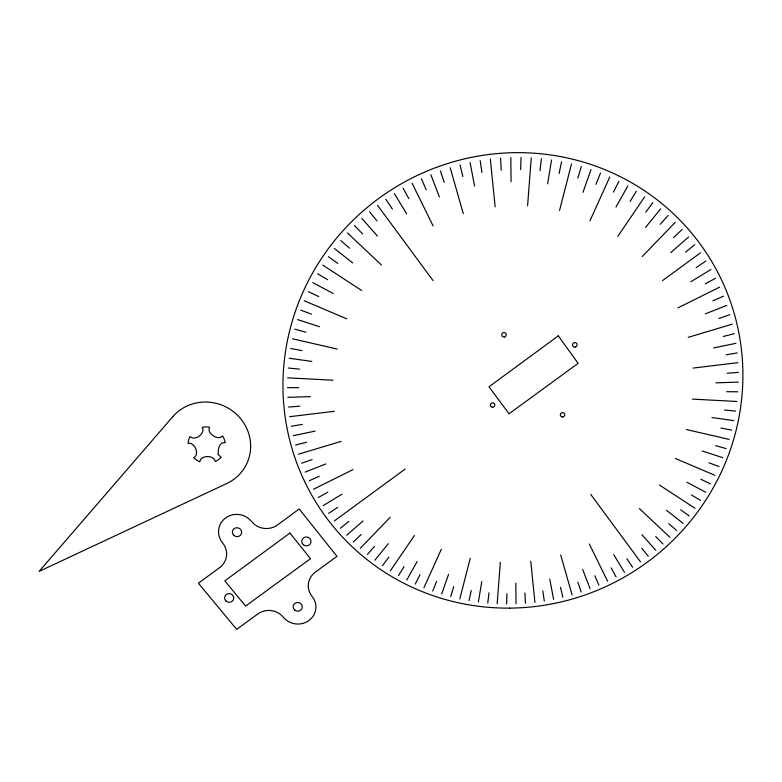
<?xml version="1.0" encoding="UTF-8"?>
<svg xmlns="http://www.w3.org/2000/svg" width="782" height="782" viewBox="0 0 782 782"><rect width="100%" height="100%" fill="white"/><g stroke="black" fill="none" stroke-linecap="round" stroke-linejoin="round"><path stroke-width="1.17" d="M506.609 603.997L506.941 593.675M520.646 169.577L521.037 157.505M497.166 603.753L500.343 562.268M527.596 205.774L531.252 157.876M487.753 603.108L488.994 592.824M539.981 170.701L541.437 158.697M478.379 602.072L481.771 581.564M547.615 183.799L551.554 159.978M469.063 600.654L471.214 590.478M559.091 173.555L561.593 161.718M459.826 598.846L470.246 558.26M559.55 210.495L571.515 163.907M450.676 596.646L453.707 586.656M577.81 178.11L581.319 166.537M441.625 594.066L448.585 574.291M582.971 192.372L590.977 169.606M432.69 591.114L436.6 581.378M595.972 184.317L600.468 173.105M423.903 587.781L441.331 549.267M589.96 220.807L609.774 177.025M415.262 584.076L420.012 574.672M613.43 192.128L618.875 181.356M406.787 580.009L417.138 561.544M615.972 207.093L627.751 186.096M630.038 201.463L636.382 191.219M398.488 575.591L404.069 566.579M390.384 570.811L414.411 535.494M617.829 236.33L644.749 196.732M382.496 565.689L388.869 557.146M645.678 212.235L652.853 202.597M374.832 560.235L388.351 543.627M645.541 227.406L660.653 208.823M367.413 554.448L374.529 546.432M660.203 224.346L668.151 215.392M360.238 548.348L390.247 517.283M642.247 256.506L675.325 222.284M353.337 541.926L361.147 534.497M673.517 237.689L682.158 229.478M346.709 535.211L363.034 520.978M670.751 252.586L688.649 236.975M340.375 528.212L348.84 521.428M685.521 252.146L694.787 244.737M334.344 520.929L405.105 469.102M662.491 280.63L700.545 252.762M328.626 513.383L337.707 507.313M696.117 267.591L705.921 261.032M323.24 505.583L341.969 494.175M690.848 281.745L710.916 269.526M318.196 497.538L327.814 492.23M705.247 283.886L715.501 278.226M313.504 489.268L353.034 469.591M677.955 307.873L719.694 287.102M309.173 480.783L319.261 476.287M712.832 300.894L723.467 296.163M305.205 472.093L325.82 463.941M705.266 313.885L726.82 305.361M301.627 463.227L312.116 459.591M718.844 318.479L729.762 314.696M298.431 454.195L341.157 441.38M688.228 337.345L732.275 324.139M295.625 445.007L306.456 442.26M723.242 336.495L734.357 333.679M293.23 435.682L315.166 431.097M713.663 347.951L736.009 343.288M291.246 426.229L302.321 424.411M726.009 354.803L737.231 352.956M289.672 416.689L334.393 411.293M693.077 368.078L738.022 362.662M288.519 407.051L299.77 406.181M727.143 373.249L738.384 372.379M287.796 397.354L310.405 396.591M715.882 382.857L738.316 382.105M287.493 387.608L298.841 387.706M726.654 391.694L737.827 391.802M287.629 377.823L333.015 380.208M692.432 399.123L736.908 401.469M288.196 368.039L299.545 369.124M724.552 410.012L735.579 411.068M289.203 358.254L311.822 361.421M711.972 417.539L733.829 420.608M290.64 348.498L301.901 350.58M720.877 428.047L731.669 430.051M292.507 338.782L337.159 349.075M686.42 429.543L729.107 439.386M294.814 329.144L305.899 332.213M715.667 445.691L726.155 448.594M297.551 319.584L319.467 326.7M702.177 450.97L722.812 457.666M300.718 310.122L311.539 314.168M708.971 462.797L719.078 466.58M304.306 300.796L346.797 318.851M675.296 458.457L714.983 475.329M308.313 291.608L318.773 296.603M700.858 479.268L710.525 483.882M312.732 282.576L333.21 293.504M686.86 482.181L705.706 492.24M317.551 273.739L327.57 279.663M691.396 494.967L700.545 500.382M322.771 265.088L361.695 290.523M659.461 485.045L695.051 508.3M328.372 256.662L337.873 263.485M680.663 509.805L689.235 515.964M334.354 248.481L352.731 262.957M666.567 510.343L683.116 523.383M340.708 240.543L349.593 248.217M668.747 523.686L676.694 530.538M347.413 232.889L381.45 265.02M639.422 508.564L669.988 537.41M354.461 225.509L362.662 233.974M655.736 536.511L662.999 543.998M361.841 218.452L377.462 236.086M641.934 534.683L655.756 550.293M369.534 211.707L376.973 220.895M641.739 548.192L648.268 556.266M377.53 205.304L433.072 280.611M590.762 494.429L640.546 561.926M385.8 199.244L392.408 209.097M626.841 558.671L632.599 567.263M394.343 193.555L406.66 213.828M613.704 554.585L624.447 572.268M403.141 188.247L408.859 198.687M611.153 567.869L616.108 576.921M412.163 183.32L433.062 225.871M589.325 544.037L607.594 581.221M421.4 178.804L426.18 189.743M594.799 575.738L598.914 585.171M430.833 174.699L439.396 196.976M582.688 569.521L590.087 588.758M440.432 171.014L444.235 182.372M577.878 582.228L581.134 591.984M450.197 167.759L463.276 213.594M560.714 555.054L572.062 594.828M460.09 164.943L462.866 176.615M560.508 587.292L562.884 597.292M470.09 162.568L474.596 186.126M549.756 579.139L553.627 599.383M480.187 160.642L481.917 172.548M542.816 590.899L544.301 601.084M490.343 159.166L495.143 206.81M530.773 561.193L534.917 602.394M500.558 158.16L501.233 170.193M524.918 593.039L525.494 603.323M510.793 157.602L511.076 181.688M515.807 583.196L516.052 603.86M218.188 454.459L221.101 457.245A18.827 18.084 25.2 0 1 215.343 461.556C214.415 454.889 200.29 454.889 199.85 461.82A18.827 18.084 25.2 0 1 193.672 457.714C200.319 454.577 194.268 441.517 188.11 443.404A18.827 18.084 25.2 0 1 190.026 436.503C195.011 441.595 206.037 433.12 202.176 427.324A18.827 18.084 25.2 0 1 209.576 427.197C206.35 433.12 217.992 441.185 222.616 435.945A18.827 18.084 25.2 0 1 225.216 442.759C219.038 441.419 217.895 450.07 218.198 454.381M172.773 416.679L39.1 571.398L226.741 483.54A44.232 42.482 25.3 0 0 240.924 419.025A44.232 42.482 25.3 0 0 172.773 416.679M219.703 567.537L198.423 583.206L236.672 629.354L257.845 613.948A18.162 17.096 8.2 0 1 283.377 617.252A18.211 17.233 6.5 0 0 308.87 620.546A18.211 17.233 6.5 0 0 312.096 596.422A18.25 17.36 4.4 0 1 315.381 572.072L336.954 556.364L299.193 508.965L277.502 524.947A18.582 17.83 14.1 0 1 251.521 521.477A18.543 17.683 15.3 0 0 225.519 517.987A18.543 17.683 15.3 0 0 222.587 542.884A18.504 17.536 16.3 0 1 219.703 567.537M289.907 533.06L224.825 580.879L245.577 606.079L310.483 558.7L289.907 533.06M558.309 335.859L488.994 386.787L509.033 413.786L578.142 363.347L558.309 335.859M509.893 608.113A231.648 226.047 -33.2 0 0 713.595 264.697A231.648 226.047 -33.2 0 0 315.293 268.334A231.648 226.047 -33.2 0 0 509.893 608.113M562.6 416.992A2.258 2.18 -32.6 0 0 564.477 413.59A2.258 2.18 -32.6 0 0 560.596 413.786A2.258 2.18 -32.6 0 0 562.6 416.992M492.357 407.236A2.258 2.209 -27.2 0 0 494.664 404.108A2.258 2.209 -27.2 0 0 490.803 403.747A2.258 2.209 -27.2 0 0 492.357 407.236M504.4 336.993A2.297 2.248 -43.7 0 0 505.758 333.269A2.297 2.248 -43.7 0 0 501.868 334.022A2.297 2.248 -43.7 0 0 504.4 336.993M575.161 347.061A2.307 2.229 -43.3 0 0 576.559 343.357A2.307 2.229 -43.3 0 0 572.678 344.109A2.307 2.229 -43.3 0 0 575.161 347.061M233.759 535.289A4.663 4.448 15.3 0 0 241.521 533.432A4.663 4.448 15.3 0 0 235.802 527.86A4.663 4.448 15.3 0 0 233.759 535.289M225.949 600.947A4.604 4.34 12.4 0 0 233.632 599.139A4.604 4.34 12.4 0 0 227.973 593.704A4.604 4.34 12.4 0 0 225.949 600.947M294.951 610.273A4.575 4.33 6.5 0 0 302.253 607.448A4.575 4.33 6.5 0 0 295.938 602.834A4.575 4.33 6.5 0 0 294.951 610.273M303.308 544.712A4.633 4.438 8 0 0 310.904 542.337A4.633 4.438 8 0 0 304.882 537.185A4.633 4.438 8 0 0 303.308 544.712"/></g></svg>
